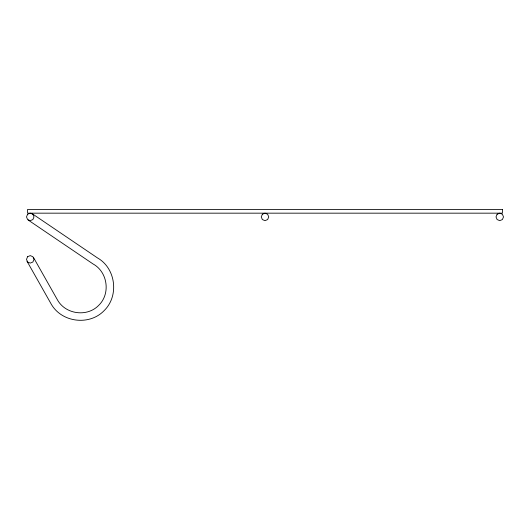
<?xml version="1.0" encoding="UTF-8"?>
<svg xmlns="http://www.w3.org/2000/svg" width="530" height="530" viewBox="0 0 530 530"><rect width="100%" height="100%" fill="white"/><g stroke="black" fill="none" stroke-linecap="round" stroke-linejoin="round"><path stroke-width="0.79" d="M32.35 213.809L97.368 257.845C115.884 268.246 119.323 295.985 104.059 310.699C89.292 326.016 61.487 322.485 51.105 303.895L26.984 261.21M28.143 220.01L92.989 263.92C107.696 271.897 110.79 293.719 98.712 305.353C87.125 317.384 65.369 314.383 57.372 299.748L33.509 257.52M27.6 214.259L26.5 216.909L27.6 219.559L30.243 220.652L32.893 219.559L33.993 216.909L32.893 214.259L30.243 213.166L27.6 214.259M27.6 256.719L26.5 259.362L27.6 262.012L30.243 263.112L32.893 262.012L33.993 259.362L32.893 256.719L30.243 255.619L27.6 256.719M262.35 214.259L261.257 216.909L262.35 219.559L265 220.652L267.65 219.559L268.743 216.909L267.65 214.259L265 213.166L262.35 214.259M497.107 214.259L496.007 216.909L497.107 219.559L499.757 220.652L502.4 219.559L503.5 216.909L502.4 214.259L499.757 213.166L497.107 214.259M502.4 209.416L27.6 209.416L27.6 213.166L502.4 213.166L502.4 209.416"/></g></svg>
